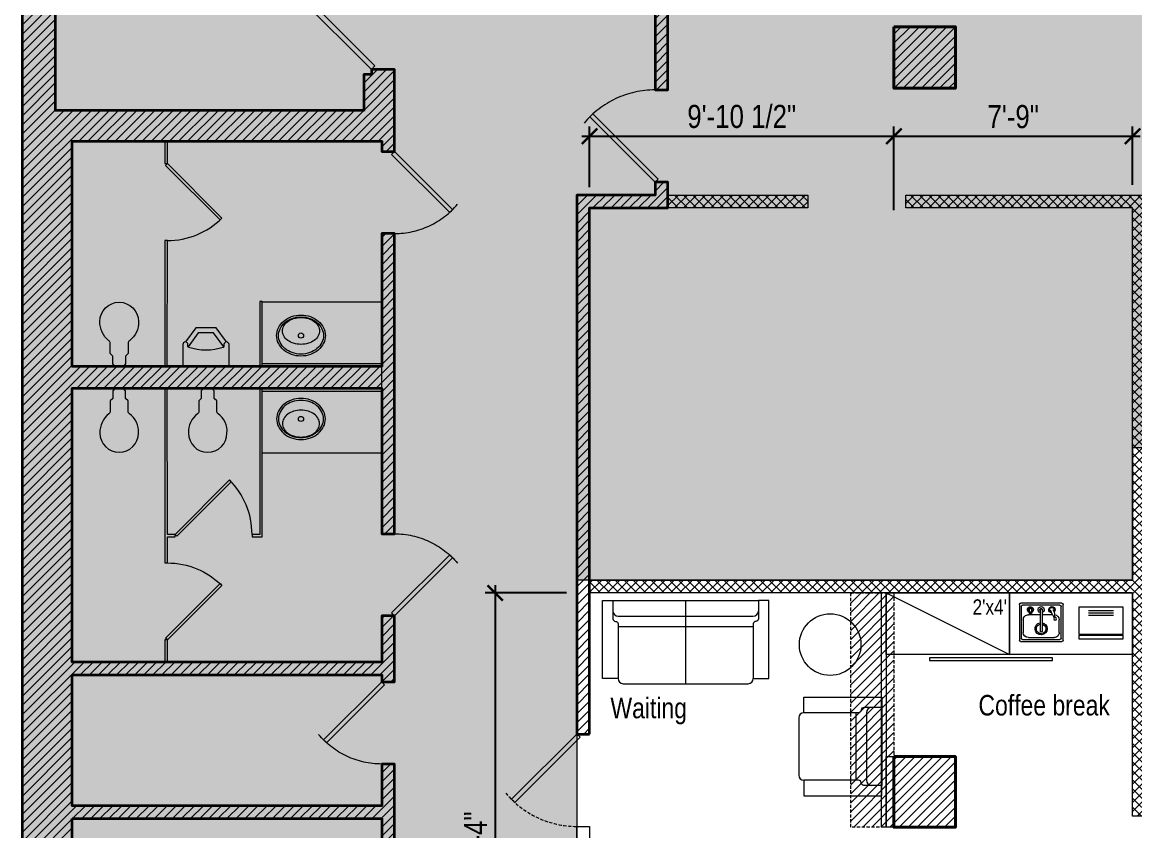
# Model space of a CAD drawing. Header units: inches. Extents: x 2034 to 6496, y 527 to 1995.
# Drawn here: x 5634.4 to 6067.8, y 1391.7 to 1706.8 of the extents above; entities that cross this region are included whole.
import ezdxf

# ---------------------------------------------------------------- set-up
doc = ezdxf.new("R2010")
doc.units = ezdxf.units.IN
doc.header["$LTSCALE"] = 5
doc.header["$MEASUREMENT"] = 0
doc.linetypes.add('HIDDEN', pattern=[0.375, 0.25, -0.125])
doc.layers.get('0').update_dxf_attribs({"linetype": 'CONTINUOUS', "lineweight": 5})
doc.layers.get('DEFPOINTS').update_dxf_attribs({"linetype": 'CONTINUOUS', "lineweight": 5})
for name, color, linetype, lineweight in [('Annotations', 8, 'CONTINUOUS', 5), ('Appliances', 140, 'CONTINUOUS', 9), ('Drywalls', 7, 'CONTINUOUS', 20), ('Framing', 142, 'CONTINUOUS', 13), ('Hatches', 8, 'CONTINUOUS', 5), ('Projections', 157, 'HIDDEN', 5), ('Structure', 7, 'CONTINUOUS', 40), ('Viewed', 156, 'CONTINUOUS', 9), ('Walls', 7, 'CONTINUOUS', 35)]:
    doc.layers.add(name, color=color, linetype=linetype, lineweight=lineweight)
doc.layers.add('Demolished', color=7, linetype='HIDDEN', lineweight=5, true_color=0xfa0000)
doc.layers.add('Zones', color=7, linetype='CONTINUOUS', lineweight=5, true_color=0xe3e3e3, transparency=0.7)
doc.styles.get("Standard").update_dxf_attribs({"font": 'arial.ttf', "width": 0.8})
doc.dimstyles.new('ARCH', dxfattribs={"dimscale": 96, "dimtxt": 0.09375, "dimasz": 0.0625, "dimexe": 0.04, "dimexo": 0.09375, "dimgap": 0.03125, "dimtad": 1, "dimdec": 5, "dimrnd": 0.0625, "dimzin": 3, "dimdsep": 46, "dimlunit": 4, "dimtxsty": 'Standard', "dimblk": 'OBLIQUE', "dimblk1": 'ARCHTICK', "dimblk2": 'ARCHTICK', "dimsah": 1, "dimcen": 0.03125, "dimdle": 0.03125, "dimclrd": 256, "dimclre": 256, "dimclrt": 256, "dimazin": 0, "dimtfac": 1, "dimtmove": 2, "dimatfit": 3, "dimldrblk": 'ARO14', "dimfxl": 0.3, "dimfxlon": 1, "dimfrac": 2, "dimarcsym": 0})
pattern_1 = [(45, (3600, 4e-14), (-1.767767, 1.767767), [])]

# ---------------------------------------------------------------- blocks, each defined once
blk = doc.blocks.new('DR1H45')
at = {"color": 0, "linetype": 'ByBlock', "lineweight": -2}
for p, q in [((-0.5, 0), (0.207, 0.707)), ((-0.465, -0.035), (0.242, 0.672)), ((0.207, 0.707), (0.242, 0.672)), ((-0.5, 0), (-0.465, -0.035))]:
    blk.add_line(p, q, dxfattribs=at)
at = {"layer": 'Projections'}
blk.add_arc((-0.5, 0), 1, 0, 50.1944, dxfattribs=at)
blk = doc.blocks.new('_ArchTick')
at = {"const_width": 0.15}
blk.add_lwpolyline([(-0.5, -0.5), (0.5, 0.5)], dxfattribs=at)
blk = doc.blocks.new('*D85')
at = {"layer": 'Annotations', "lineweight": -2}
for p, q in [((5855.44, 1642.61), (5855.44, 1666.25)), ((5973.94, 1633.61), (5973.94, 1666.25)), ((5852.44, 1662.41), (5976.94, 1662.41))]:
    blk.add_line(p, q, dxfattribs=at)
at = {"layer": 'DEFPOINTS', "color": 0}
for p in [(5973.94, 1662.41), (5855.44, 1633.61), (5973.94, 1484.41)]:
    blk.add_point(p, dxfattribs=at)
at = {"layer": 'Annotations', "lineweight": -2, "xscale": 6, "yscale": 6, "zscale": 6, "rotation": 180}
blk.add_blockref('_ArchTick', (5855.44, 1662.41), dxfattribs=at)
at = {"layer": 'Annotations', "lineweight": -2, "xscale": 6, "yscale": 6, "zscale": 6}
blk.add_blockref('_ArchTick', (5973.94, 1662.41), dxfattribs=at)
at = {"layer": 'Annotations', "insert": (5914.69, 1670.06), "char_height": 9, "attachment_point": 5}
blk.add_mtext('9\'-10 1/2"', dxfattribs=at)
blk = doc.blocks.new('_Oblique')
at = {"lineweight": -2}
blk.add_line((-0.5, -0.5), (0.5, 0.5), dxfattribs=at)
blk = doc.blocks.new('ARO14')
blk.add_line((0, 0), (-1.021, 0))
at = {"const_width": 0.0625}
blk.add_lwpolyline([(-0.77, 0.468), (0, 0), (-0.77, -0.468)], dxfattribs=at)
blk = doc.blocks.new('*D87')
at = {"layer": 'Annotations', "lineweight": -2}
for p, q in [((5818.66, 1487.41), (5818.66, 1285.41)), ((5846.44, 1484.41), (5814.82, 1484.41)), ((5846.44, 1288.41), (5814.82, 1288.41))]:
    blk.add_line(p, q, dxfattribs=at)
at = {"layer": 'DEFPOINTS', "color": 0}
for p in [(5855.44, 1484.41), (5818.66, 1288.41), (5855.44, 1288.41)]:
    blk.add_point(p, dxfattribs=at)
at = {"layer": 'Annotations', "lineweight": -2, "xscale": 6, "yscale": 6, "zscale": 6}
for p, rotation in [((5818.66, 1484.41), 90), ((5818.66, 1288.41), 270)]:
    blk.add_blockref('_ArchTick', p, dxfattribs=dict(at, rotation=rotation))
at = {"layer": 'Annotations', "insert": (5811.06, 1386.41), "char_height": 9, "attachment_point": 5, "rotation": 90}
blk.add_mtext('16\'-4"', dxfattribs=at)
blk = doc.blocks.new('sink')
at = {"color": 0, "linetype": 'ByBlock', "lineweight": -2}
for p, q in [((-8, 0), (8, 0)), ((-8.5, -14.43), (-8.5, -0.5)), ((-7.75, -13.68), (-7.75, -1.25)), ((-7.25, -0.75), (7.25, -0.75)), ((-0.35, -2.56), (-0.35, -11.04)), ((0.4, -2.56), (0.4, -11.04)), ((3.78, -2.56), (3.78, -4.03)), ((3.78, -3.53), (4.65, -3.53)), ((3.78, -4.03), (4.65, -4.03)), ((3.95, -2.21), (3.95, -2.03)), ((3.95, -2.03), (4.48, -2.03)), ((4.48, -2.03), (4.48, -2.22)), ((4.65, -2.56), (4.65, -4.03)), ((7.75, -1.25), (7.75, -13.68)), ((8.5, -0.5), (8.5, -14.43)), ((-7, -11.43), (-7, -6.5)), ((-4.4, -4.5), (-0.35, -4.5)), ((0.4, -4.5), (5, -4.5)), ((4.4, -4.5), (4.53, -4.5)), ((7, -6.5), (7, -11.43)), ((8.01, -14.93), (-8.01, -14.93)), ((7.26, -14.18), (-7.26, -14.18)), ((5.01, -13.43), (-5.01, -13.43))]:
    blk.add_line(p, q, dxfattribs=at)
blk.add_circle((-5.41, -6.13), 0.562, dxfattribs=at)
for centre, radius, start, end in [((-8, -0.5), 0.5, 90, 180), ((-7.25, -1.25), 0.5, 90, 180), ((-4.16, -2.56), 1.25, 274.0491, 180), ((-4.16, -2.56), 1.25, 180, 229.3004), ((-4.16, -2.56), 0.875, 285.1914, 180), ((-4.16, -2.56), 0.875, 180, 218.2315), ((-9.66, -1.63), 6, 332, 349), ((0.03, -2.56), 1.19, 289, 180), ((0.03, -2.56), 1.19, 180, 252), ((0.03, -2.56), 0.562, 0, 180), ((0.03, -2.56), 0.562, 180, 229), ((0.03, -2.56), 0.562, 180, 180.0000027777752), ((0.03, -2.56), 0.375, 0, 180), ((0.03, -2.56), 0.375, 180, 180.0000027777867), ((0.03, -2.56), 0.562, 312, 0), ((4.22, -2.56), 1.19, 291.619, 180), ((4.22, -2.56), 1.19, 180, 248.3818), ((4.22, -2.56), 0.688, 309.5214, 180), ((4.22, -2.56), 0.688, 180, 230.4789), ((4.22, -2.56), 0.438, 126.7879, 180.1371), ((4.22, -2.56), 0.438, 0.003, 52.5133), ((7.25, -1.25), 0.5, 0, 90), ((8, -0.5), 0.5, 0, 90), ((-5, -6.5), 2, 95.6075, 180), ((-6.66, -4.63), 1.44, 318, 357), ((-3.53, -5.75), 1.44, 144, 183), ((0.03, -10), 2.38, 99.0847, 180), ((0.03, -10), 2.38, 180, 80.9152), ((0.03, -10), 1.88, 101.5369, 180), ((0.03, -10), 1.88, 180, 78.463), ((5, -6.5), 2, 0, 90), ((-5, -11.43), 2, 180, 270.4143), ((0.03, -10.25), 0.875, 244.6232, 295.3759), ((5, -11.43), 2, 270.4143, 0), ((-8, -14.43), 0.5, 180, 270), ((-7.25, -13.68), 0.5, 180, 270), ((7.25, -13.68), 0.5, 270, 0), ((8, -14.43), 0.5, 270, 0)]:
    blk.add_arc(centre, radius, start, end, dxfattribs=at)
for centre, major_axis, ratio, start_param, end_param in [((0.83, -5.83), (0, -7.24), 0.84608, 4.223697, 4.555309), ((-11.05, -1.55), (7.58, 0), 0.813102, -0.575959, -0.488692)]:
    blk.add_ellipse(centre, major_axis=major_axis, ratio=ratio, start_param=start_param, end_param=end_param, dxfattribs=at)
blk = doc.blocks.new('storage')
blk.add_line((0, 24), (48, 0))
blk.add_lwpolyline([(0, 0), (0, 24), (48, 24), (48, 0)], close=True)
at = {"layer": 'Annotations', "insert": (33.68, 21.49), "char_height": 6, "width": 60.9989, "attachment_point": 1}
blk.add_mtext("{2'x4'}", dxfattribs=at)
blk = doc.blocks.new('*D93')
at = {"layer": 'Annotations', "lineweight": -2}
for p, q in [((5973.94, 1633.61), (5973.94, 1666.25)), ((6066.94, 1643.46), (6066.94, 1666.25)), ((5970.94, 1662.41), (6069.94, 1662.41))]:
    blk.add_line(p, q, dxfattribs=at)
at = {"layer": 'DEFPOINTS', "color": 0}
for p in [(6066.94, 1662.41), (6066.94, 1634.46), (5973.94, 1484.41)]:
    blk.add_point(p, dxfattribs=at)
at = {"layer": 'Annotations', "lineweight": -2, "xscale": 6, "yscale": 6, "zscale": 6, "rotation": 180}
blk.add_blockref('_ArchTick', (5973.94, 1662.41), dxfattribs=at)
at = {"layer": 'Annotations', "lineweight": -2, "xscale": 6, "yscale": 6, "zscale": 6}
blk.add_blockref('_ArchTick', (6066.94, 1662.41), dxfattribs=at)
at = {"layer": 'Annotations', "insert": (6020.44, 1670), "char_height": 9, "attachment_point": 5}
blk.add_mtext('7\'-9"', dxfattribs=at)

msp = doc.modelspace()

# ---------------------------------------------------------------- hatches: boundary and pattern name
at = {"layer": 'Demolished'}
h = msp.add_hatch(dxfattribs=at)
h.set_pattern_fill('ANSI31', color=256, scale=20, style=0)
h.set_pattern_definition(pattern_1)
h.paths.add_polyline_path([(5957.156641, 1393.100537), (5973.943411, 1393.100537), (5973.943411, 1484.407518), (5957.156641, 1484.407518)])
at = {"layer": 'Hatches'}
h = msp.add_hatch(dxfattribs=at)
h.set_pattern_fill('ANSI31', color=256, scale=20, style=0)
h.set_pattern_definition(pattern_1)
h.paths.add_polyline_path([(5651.443411, 776.975537), (5651.443411, 847.100537), (5669.76143, 847.100537), (5669.76143, 872.964498), (5779.443411, 872.964498), (5779.443411, 1026.714498), (5809.943411, 1026.714498), (5809.943411, 1031.714498), (5779.443411, 1031.714498), (5779.443411, 1068.964498), (5770.443411, 1068.964498), (5770.443411, 1066.964498), (5767.443411, 1066.964498), (5767.443411, 886.214498), (5647.443411, 886.214498), (5647.443411, 1117.214498), (5767.443411, 1117.214498), (5767.443411, 1110.964498), (5770.443411, 1110.964498), (5770.443411, 1108.964498), (5779.443411, 1108.964498), (5779.443411, 1126.464498), (5740.443411, 1126.464498), (5740.443411, 1152.964498), (5732.443411, 1152.964498), (5732.443411, 1128.964498), (5648.443411, 1128.964498), (5648.443411, 1323.464498), (5732.443411, 1323.464498), (5732.443411, 1303.964498), (5740.443411, 1303.964498), (5740.443411, 1321.714498), (5779.443411, 1321.714498), (5779.443411, 1417.714498), (5774.443411, 1417.714498), (5774.443411, 1401.464498), (5653.943411, 1401.464498), (5653.943411, 1452.464498), (5774.443411, 1452.464498), (5774.443411, 1449.714498), (5779.443411, 1449.714498), (5779.443411, 1475.464498), (5774.443411, 1475.464498), (5774.443411, 1457.464498), (5653.943411, 1457.464498), (5653.943411, 1564.214498), (5774.443411, 1564.214498), (5774.443411, 1507.464498), (5779.443411, 1507.464498), (5779.443411, 1624.464498), (5774.443411, 1624.464498), (5774.443411, 1572.714498), (5653.943411, 1572.714498), (5653.943411, 1660.464498), (5774.443411, 1660.464498), (5774.443411, 1656.464498), (5779.443411, 1656.464498), (5779.443411, 1688.464498), (5770.443411, 1688.464498), (5770.443411, 1686.464498), (5767.443411, 1686.464498), (5767.443411, 1672.464498), (5647.443411, 1672.464498), (5647.443411, 1914.464498), (5767.443411, 1914.464498), (5767.443411, 1730.464498), (5770.443411, 1730.464498), (5770.443411, 1728.464498), (5779.443411, 1728.464498), (5779.443411, 1746.464498), (5811.193411, 1746.464498), (5811.193411, 1754.464498), (5779.443411, 1754.464498), (5779.443411, 1855.464498), (5877.943411, 1855.464498), (5877.943411, 1754.464498), (5859.193411, 1754.464498), (5859.193411, 1746.464498), (5880.943411, 1746.464498), (5880.943411, 1680.464498), (5885.943411, 1680.464498), (5885.943411, 1746.464498), (5885.943411, 1870.714498), (5809.193411, 1870.714498), (5809.193411, 1881.714498), (5778.193411, 1881.714498), (5778.193411, 1922.464498), (5749.943411, 1922.464498), (5749.943411, 1966.214498), (5766.943411, 1966.214498), (5766.943411, 1992.214498), (5763.76143, 1995.396479), (5739.76143, 1995.396479), (5736.57945, 1992.214498), (5736.57945, 1924.214498), (5637.975896, 1924.214498), (5634.440363, 1920.678964), (5634.440363, 600.701042), (5637.622343, 597.519062), (5661.622343, 597.519062), (5664.804324, 600.701042), (5664.804324, 634.304596), (5651.443411, 634.304596), (5651.443411, 771.975537)])
h.paths.add_polyline_path([(5653.943411, 1396.464498), (5774.443411, 1396.464498), (5774.443411, 1336.464498), (5653.943411, 1336.464498)], flags=16)
h = msp.add_hatch(dxfattribs=at)
h.set_pattern_fill('ANSI37', color=256, scale=20, style=0)
h.set_pattern_definition([(45, (3600, 4e-14), (-1.767767, 1.767767), []), (135, (3600, 4e-14), (-1.767767, -1.767767), [])])
h.paths.add_polyline_path([(6229.943411, 1681.100537), (6229.943411, 1633.907518), (6307.943411, 1633.907518), (6307.943411, 1704.254028), (6311.943411, 1704.254028), (6311.943411, 1633.907518), (6457.443411, 1633.907518), (6457.443411, 1628.907518), (6229.943411, 1628.907518), (6229.943411, 1535.907518), (6158.937891, 1535.907518), (6071.943411, 1535.907518), (6071.943411, 1402.407518), (6075.943411, 1402.407518), (6075.943411, 1397.407518), (6066.943411, 1397.407518), (6066.943411, 1484.407518), (5855.443411, 1484.407518), (5855.443411, 1489.407518), (6066.943411, 1489.407518), (6066.943411, 1634.464498), (5978.625391, 1634.464498), (5978.625391, 1639.464498), (6163.943411, 1639.464498), (6163.943411, 1634.464498), (6071.943411, 1634.464498), (6071.943411, 1540.907518), (6224.943411, 1540.907518), (6224.943411, 1634.464498), (6199.943411, 1634.464498), (6199.943411, 1642.464498), (6204.943411, 1642.464498), (6204.943411, 1639.464498), (6226.943411, 1639.464498), (6226.943411, 1677.464498), (6204.943411, 1677.464498), (6204.943411, 1674.464498), (6199.943411, 1674.464498), (6199.943411, 1705.100537), (6205.943411, 1705.100537), (6205.943411, 1681.100537)])
h.paths.add_polyline_path([(5885.943411, 1639.464498), (5940.443411, 1639.464498), (5940.443411, 1634.464498), (5885.943411, 1634.464498)], flags=17)
h.paths.add_polyline_path([(6158.307372, 1397.407518), (6157.943411, 1397.407518), (6157.943411, 1402.407518), (6158.307372, 1402.407518)], flags=17)
h = msp.add_hatch(dxfattribs=at)
h.set_pattern_fill('ANSI31', color=256, scale=20, style=0)
h.set_pattern_definition(pattern_1)
h.paths.add_polyline_path([(5973.943411, 1705.100537), (5997.943411, 1705.100537), (5997.943411, 1681.100537), (5973.943411, 1681.100537)])
h = msp.add_hatch(dxfattribs=at)
h.set_pattern_fill('ANSI31', color=256, scale=20, style=0)
h.set_pattern_definition(pattern_1)
h.paths.add_polyline_path([(5855.443411, 1429.407518), (5855.443411, 1493.407518), (5855.443411, 1634.464498), (5885.943411, 1634.464498), (5885.943411, 1644.464498), (5880.943411, 1644.464498), (5880.943411, 1639.464498), (5850.443411, 1639.464498), (5850.443411, 1429.407518)])
h = msp.add_hatch(dxfattribs=at)
h.set_pattern_fill('ANSI31', color=256, scale=20, style=0)
h.set_pattern_definition(pattern_1)
h.paths.add_polyline_path([(5973.943411, 1420.600537), (5997.943411, 1420.600537), (5997.943411, 1393.100537), (5973.943411, 1393.100537)])
at = {"layer": 'Zones'}
msp.add_hatch(color=256, dxfattribs=at).paths.add_polyline_path([(5634.440363, 1920.678964), (5637.975896, 1924.214498), (5736.57945, 1924.214498), (5736.57945, 1992.214498), (5739.76143, 1995.396479), (5763.76143, 1995.396479), (5766.943411, 1992.214498), (5970.76143, 1992.214498), (5973.943411, 1995.396479), (5997.943411, 1995.396479), (6001.125391, 1992.214498), (6202.76143, 1992.214498), (6205.943411, 1995.396479), (6229.943411, 1995.396479), (6233.125391, 1992.214498), (6434.76143, 1992.214498), (6437.943411, 1995.396479), (6461.943411, 1995.396479), (6465.125391, 1992.214498), (6465.125391, 1926.714498), (6461.943411, 1923.532518), (6461.943411, 1708.282518), (6465.125391, 1705.100537), (6465.125391, 1681.100537), (6461.943411, 1677.918557), (6461.943411, 1633.907518), (6224.943411, 1633.907518), (6224.943411, 1540.907518), (6066.943411, 1540.907518), (6066.943411, 1489.407518), (5850.443411, 1489.407518), (5850.443411, 1283.407518), (6461.943411, 1283.407518), (6461.943411, 1132.282518), (6465.125391, 1129.100537), (6465.125391, 1105.100537), (6461.943411, 1101.918557), (6461.943411, 844.282518), (6465.125391, 841.100537), (6465.125391, 817.100537), (6461.943411, 813.918557), (6461.943411, 529.986576), (6233.125391, 529.986576), (6229.943411, 526.804596), (6205.943411, 526.804596), (6202.76143, 529.986576), (6001.125391, 529.986576), (5997.943411, 526.804596), (5973.943411, 526.804596), (5970.76143, 529.986576), (5766.943411, 529.986576), (5763.76143, 526.804596), (5739.76143, 526.804596), (5736.57945, 529.986576), (5736.57945, 597.872615), (5727.505911, 597.872615), (5724.32393, 601.054596), (5664.804324, 601.054596), (5661.622343, 597.519062), (5637.622343, 597.519062), (5634.440363, 600.701042)])

# ---------------------------------------------------------------- linework, layer by layer
at = {"layer": 'Appliances'}
for p, q in [((5720.99791, 1572.714498), (5720.99791, 1572.714498)), ((5720.99791, 1572.714498), (5720.99791, 1572.714498)), ((5720.99791, 1572.714498), (5720.99791, 1572.714498)), ((5720.99791, 1572.714498), (5720.99791, 1572.714498)), ((5720.99791, 1572.714498), (5720.99791, 1572.714498)), ((5720.99791, 1572.714498), (5720.99791, 1572.714498)), ((5720.99791, 1572.714498), (5720.99791, 1572.714498)), ((5720.99791, 1572.714498), (5720.99791, 1572.714498)), ((5720.99791, 1572.714498), (5720.99791, 1572.714498)), ((5720.99791, 1572.714498), (5720.99791, 1572.714498)), ((5721.693411, 1564.214498), (5721.693411, 1564.214498)), ((5721.693411, 1564.214498), (5721.693411, 1564.214498)), ((5721.693411, 1564.214498), (5721.693411, 1564.214498)), ((5721.693411, 1564.214498), (5721.693411, 1564.214498)), ((5721.693411, 1564.214498), (5721.693411, 1564.214498)), ((5721.693411, 1564.214498), (5721.693411, 1564.214498)), ((5721.693411, 1564.214498), (5721.693411, 1564.214498)), ((5721.693411, 1564.214498), (5721.693411, 1564.214498)), ((5721.693411, 1564.214498), (5721.693411, 1564.214498)), ((5721.693411, 1564.214498), (5721.693411, 1564.214498))]:
    msp.add_line(p, q, dxfattribs=at)
for points in [[(5668.19341, 1582.714498, -0.2409608136), (5664.693411, 1590.214498, -1), (5679.693411, 1590.214498, -0.2596783607), (5676.193411, 1582.714498, 0.2360679759), (5675.693411, 1581.714498), (5675.693411, 1577.714498), (5674.693411, 1576.714498), (5674.693411, 1573.714498), (5673.693411, 1572.714498), (5670.693411, 1572.714498), (5669.693411, 1573.714498), (5669.693411, 1576.714498), (5668.693411, 1577.714498), (5668.693411, 1581.714498, 0.2360679759), (5668.193411, 1582.714498)], [(5668.19341, 1554.214499, 0.2409608136), (5664.693411, 1546.714498, 1), (5679.693411, 1546.714498, 0.2596783607), (5676.193411, 1554.214498, -0.2360679759), (5675.693411, 1555.214498), (5675.693411, 1559.214498), (5674.693411, 1560.214498), (5674.693411, 1563.214498), (5673.693411, 1564.214498), (5670.693411, 1564.214498), (5669.693411, 1563.214498), (5669.693411, 1560.214498), (5668.693411, 1559.214498), (5668.693411, 1555.214498, -0.2360679759), (5668.193411, 1554.214498)], [(5702.69341, 1554.214499, 0.2409608136), (5699.193411, 1546.714498, 1), (5714.193411, 1546.714498, 0.2596783607), (5710.693411, 1554.214498, -0.2360679759), (5710.193411, 1555.214498), (5710.193411, 1559.214498), (5709.193411, 1560.214498), (5709.193411, 1563.214498), (5708.193411, 1564.214498), (5705.193411, 1564.214498), (5704.193411, 1563.214498), (5704.193411, 1560.214498), (5703.193411, 1559.214498), (5703.193411, 1555.214498, -0.2360679759), (5702.693411, 1554.214498)]]:
    msp.add_lwpolyline(points, format="xyb", dxfattribs=at)
at = {"layer": 'Appliances', "elevation": 34}
for points in [[(5743.017294, 1576.714498, -0.0841013365), (5739.311386, 1577.342282, -0.0913219305), (5736.299779, 1579.057644, -0.1038140656), (5734.212879, 1581.724401, -0.1147824922), (5733.517294, 1584.714498, -0.1147824922), (5734.212879, 1587.704595, -0.1038140656), (5736.299779, 1590.371353, -0.0913219305), (5739.311386, 1592.086714, -0.0841013365), (5743.017294, 1592.714498, -0.0841013365), (5746.723201, 1592.086714, -0.0913219305), (5749.734808, 1590.371353, -0.1038140656), (5751.821708, 1587.704595, -0.1147824922), (5752.517294, 1584.714498, -0.1147824922), (5751.821708, 1581.724401, -0.1038140656), (5749.734808, 1579.057644, -0.0913219305), (5746.723201, 1577.342282, -0.0841013365)], [(5743.017294, 1577.464498, -0.0841013365), (5739.558398, 1578.050438, -0.0913219305), (5736.782881, 1579.631327, -0.1038140656), (5734.885872, 1582.055432, -0.1147824922), (5734.267294, 1584.714498, -0.1147824922), (5734.885872, 1587.373565, -0.1038140656), (5736.782881, 1589.797669, -0.0913219305), (5739.558398, 1591.378559, -0.0841013365), (5743.017294, 1591.964498, -0.0841013365), (5746.476189, 1591.378559, -0.0913219305), (5749.251706, 1589.797669, -0.1038140656), (5751.148715, 1587.373565, -0.1147824922), (5751.767294, 1584.714498, -0.1147824922), (5751.148715, 1582.055432, -0.1038140656), (5749.251706, 1579.631327, -0.0913219305), (5746.476189, 1578.050438, -0.0841013365)], [(5743.017294, 1581.273544, -0.073018178), (5740.150687, 1581.694417, -0.0840572237), (5737.890769, 1582.812052, -0.1065116189), (5736.276326, 1584.610349, -0.1305731787), (5735.767294, 1586.526338, -0.1305731787), (5736.276326, 1588.442327, -0.1065116189), (5737.890769, 1590.240624, -0.0840572237), (5740.150687, 1591.358259, -0.073018178), (5743.017294, 1591.779132, -0.073018178), (5745.8839, 1591.358259, -0.0840572237), (5748.143818, 1590.240624, -0.1065116189), (5749.758261, 1588.442327, -0.1305731787), (5750.267294, 1586.526338, -0.1305731787), (5749.758261, 1584.610349, -0.1065116189), (5748.143818, 1582.812052, -0.0840572237), (5745.8839, 1581.694417, -0.073018178)], [(5743.017294, 1560.214498, 0.0841013365), (5739.311386, 1559.586714, 0.0913219305), (5736.299779, 1557.871353, 0.1038140656), (5734.212879, 1555.204595, 0.1147824922), (5733.517294, 1552.214498, 0.1147824922), (5734.212879, 1549.224401, 0.1038140656), (5736.299779, 1546.557644, 0.0913219305), (5739.311386, 1544.842282, 0.0841013365), (5743.017294, 1544.214498, 0.0841013365), (5746.723201, 1544.842282, 0.0913219305), (5749.734808, 1546.557644, 0.1038140656), (5751.821708, 1549.224401, 0.1147824922), (5752.517294, 1552.214498, 0.1147824922), (5751.821708, 1555.204595, 0.1038140656), (5749.734808, 1557.871353, 0.0913219305), (5746.723201, 1559.586714, 0.0841013365)], [(5743.017294, 1559.464498, 0.0841013365), (5739.558398, 1558.878559, 0.0913219305), (5736.782881, 1557.297669, 0.1038140656), (5734.885872, 1554.873565, 0.1147824922), (5734.267294, 1552.214498, 0.1147824922), (5734.885872, 1549.555432, 0.1038140656), (5736.782881, 1547.131327, 0.0913219305), (5739.558398, 1545.550438, 0.0841013365), (5743.017294, 1544.964498, 0.0841013365), (5746.476189, 1545.550438, 0.0913219305), (5749.251706, 1547.131327, 0.1038140656), (5751.148715, 1549.555432, 0.1147824922), (5751.767294, 1552.214498, 0.1147824922), (5751.148715, 1554.873565, 0.1038140656), (5749.251706, 1557.297669, 0.0913219305), (5746.476189, 1558.878559, 0.0841013365)], [(5743.017294, 1555.655452, 0.073018178), (5740.150687, 1555.234579, 0.0840572237), (5737.890769, 1554.116944, 0.1065116189), (5736.276326, 1552.318648, 0.1305731787), (5735.767294, 1550.402658, 0.1305731787), (5736.276326, 1548.486669, 0.1065116189), (5737.890769, 1546.688372, 0.0840572237), (5740.150687, 1545.570737, 0.073018178), (5743.017294, 1545.149865, 0.073018178), (5745.8839, 1545.570737, 0.0840572237), (5748.143818, 1546.688372, 0.1065116189), (5749.758261, 1548.486669, 0.1305731787), (5750.267294, 1550.402658, 0.1305731787), (5749.758261, 1552.318648, 0.1065116189), (5748.143818, 1554.116944, 0.0840572237), (5745.8839, 1555.234579, 0.073018178)]]:
    msp.add_lwpolyline(points, format="xyb", close=True, dxfattribs=at)
at = {"layer": 'Appliances'}
for points in [[(5713.99791, 1582.214498), (5709.99791, 1587.714498), (5701.99791, 1587.714498), (5697.99791, 1582.214498)], [(5712.934025, 1580.276972), (5708.97946, 1585.714498), (5703.016359, 1585.714498), (5699.061794, 1580.276972)]]:
    msp.add_lwpolyline(points, dxfattribs=at)
msp.add_lwpolyline([(5712.99791, 1581.214498), (5712.99791, 1580.492726, -0.317923324), (5712.733613, 1580.119078, -0.1714119189), (5699.262206, 1580.119078, -0.317923324), (5698.99791, 1580.492726), (5698.99791, 1581.214498, 1), (5696.99791, 1581.214498), (5696.99791, 1572.714498), (5714.99791, 1572.714498), (5714.99791, 1581.214498, 1)], format="xyb", close=True, dxfattribs=at)
for centre in [(5743.017294, 1584.714498, 34), (5743.017294, 1552.214498, 34)]:
    msp.add_circle(centre, 1, dxfattribs=at)
at = {"layer": 'DEFPOINTS', "color": 7, "lineweight": 0}
for p, q in [((5657.193411, 1572.714498), (5657.193411, 1572.714498)), ((5657.193411, 1572.714498), (5657.193411, 1572.714498)), ((5657.193411, 1572.714498), (5657.193411, 1572.714498)), ((5657.193411, 1572.714498), (5657.193411, 1572.714498)), ((5657.193411, 1572.714498), (5657.193411, 1572.714498)), ((5657.193411, 1572.714498), (5657.193411, 1572.714498)), ((5657.193411, 1572.714498), (5657.193411, 1572.714498)), ((5657.193411, 1572.714498), (5657.193411, 1572.714498)), ((5657.193411, 1572.714498), (5657.193411, 1572.714498)), ((5657.193411, 1572.714498), (5657.193411, 1572.714498)), ((5687.193411, 1572.714498), (5687.193411, 1572.714498)), ((5687.193411, 1572.714498), (5687.193411, 1572.714498)), ((5687.193411, 1572.714498), (5687.193411, 1572.714498)), ((5687.193411, 1572.714498), (5687.193411, 1572.714498)), ((5687.193411, 1572.714498), (5687.193411, 1572.714498)), ((5687.193411, 1572.714498), (5687.193411, 1572.714498)), ((5687.193411, 1572.714498), (5687.193411, 1572.714498)), ((5687.193411, 1572.714498), (5687.193411, 1572.714498)), ((5687.193411, 1572.714498), (5687.193411, 1572.714498)), ((5687.193411, 1572.714498), (5687.193411, 1572.714498)), ((5690.99791, 1572.714498), (5690.99791, 1572.714498)), ((5690.99791, 1572.714498), (5690.99791, 1572.714498)), ((5690.99791, 1572.714498), (5690.99791, 1572.714498)), ((5690.99791, 1572.714498), (5690.99791, 1572.714498)), ((5690.99791, 1572.714498), (5690.99791, 1572.714498)), ((5690.99791, 1572.714498), (5690.99791, 1572.714498)), ((5690.99791, 1572.714498), (5690.99791, 1572.714498)), ((5690.99791, 1572.714498), (5690.99791, 1572.714498)), ((5690.99791, 1572.714498), (5690.99791, 1572.714498)), ((5690.99791, 1572.714498), (5690.99791, 1572.714498)), ((5657.193411, 1564.214498), (5657.193411, 1564.214498)), ((5657.193411, 1564.214498), (5657.193411, 1564.214498)), ((5657.193411, 1564.214498), (5657.193411, 1564.214498)), ((5657.193411, 1564.214498), (5657.193411, 1564.214498)), ((5657.193411, 1564.214498), (5657.193411, 1564.214498)), ((5657.193411, 1564.214498), (5657.193411, 1564.214498)), ((5657.193411, 1564.214498), (5657.193411, 1564.214498)), ((5657.193411, 1564.214498), (5657.193411, 1564.214498)), ((5657.193411, 1564.214498), (5657.193411, 1564.214498)), ((5657.193411, 1564.214498), (5657.193411, 1564.214498)), ((5687.193411, 1564.214498), (5687.193411, 1564.214498)), ((5687.193411, 1564.214498), (5687.193411, 1564.214498)), ((5687.193411, 1564.214498), (5687.193411, 1564.214498)), ((5687.193411, 1564.214498), (5687.193411, 1564.214498)), ((5687.193411, 1564.214498), (5687.193411, 1564.214498)), ((5687.193411, 1564.214498), (5687.193411, 1564.214498)), ((5687.193411, 1564.214498), (5687.193411, 1564.214498)), ((5687.193411, 1564.214498), (5687.193411, 1564.214498)), ((5687.193411, 1564.214498), (5687.193411, 1564.214498)), ((5687.193411, 1564.214498), (5687.193411, 1564.214498)), ((5691.693411, 1564.214498), (5691.693411, 1564.214498)), ((5691.693411, 1564.214498), (5691.693411, 1564.214498)), ((5691.693411, 1564.214498), (5691.693411, 1564.214498)), ((5691.693411, 1564.214498), (5691.693411, 1564.214498)), ((5691.693411, 1564.214498), (5691.693411, 1564.214498)), ((5691.693411, 1564.214498), (5691.693411, 1564.214498)), ((5691.693411, 1564.214498), (5691.693411, 1564.214498)), ((5691.693411, 1564.214498), (5691.693411, 1564.214498)), ((5691.693411, 1564.214498), (5691.693411, 1564.214498)), ((5691.693411, 1564.214498), (5691.693411, 1564.214498))]:
    msp.add_line(p, q, dxfattribs=at)
at = {"layer": 'Demolished'}
msp.add_lwpolyline([(5973.943411, 1393.100537), (5957.156641, 1393.100537), (5957.156641, 1484.407518), (5973.943411, 1484.407518)], close=True, dxfattribs=at)
at = {"layer": 'Drywalls', "flags": 128}
msp.add_lwpolyline([(6075.943411, 1397.407518), (6066.943411, 1397.407518), (6066.943411, 1484.407518), (5855.443411, 1484.407518), (5855.443411, 1489.407518), (6066.943411, 1489.407518), (6066.943411, 1634.464498), (5978.625391, 1634.464498), (5978.625391, 1639.464498), (6163.943411, 1639.464498)], dxfattribs=at)
at = {"layer": 'Drywalls'}
for points in [[(5885.943411, 1639.464498), (5940.443411, 1639.464498), (5940.443411, 1634.464498), (5885.943411, 1634.464498)], [(5973.943411, 1420.600537), (5973.943411, 1393.100537), (5970.943411, 1393.100537), (5970.943411, 1420.600537)]]:
    msp.add_lwpolyline(points, close=True, dxfattribs=at)
at = {"layer": 'Framing', "color": 142, "linetype": 'Continuous'}
for p, q in [((5689.991489, 1660.464772), (5689.986695, 1651.714773)), ((5690.991488, 1660.464224), (5689.991489, 1660.464772)), ((5690.986694, 1651.714225), (5690.991488, 1660.464224)), ((5689.986695, 1651.714773), (5690.986694, 1651.714225)), ((5689.970258, 1621.714778), (5689.943411, 1572.714772)), ((5690.970258, 1621.71423), (5689.970258, 1621.714778)), ((5690.943411, 1572.714224), (5690.970258, 1621.71423)), ((5727.943411, 1598.003173), (5726.943411, 1598.003173)), ((5726.943411, 1598.003173), (5726.943411, 1572.714498)), ((5727.943411, 1572.714498), (5727.943411, 1598.003173)), ((5689.943411, 1572.714772), (5690.943411, 1572.714224)), ((5726.943411, 1572.714498), (5727.943411, 1572.714498)), ((5690.937658, 1564.214736), (5689.937658, 1564.214261)), ((5689.937658, 1564.214261), (5689.964957, 1506.713796)), ((5690.964719, 1507.214498), (5690.937658, 1564.214736)), ((5727.943411, 1564.214498), (5726.943411, 1564.214498)), ((5726.943411, 1564.214498), (5726.943411, 1507.214498)), ((5727.943411, 1506.214498), (5727.943411, 1564.214498)), ((5689.964957, 1506.713796), (5689.970001, 1496.089255)), ((5693.943411, 1507.214498), (5690.964719, 1507.214498)), ((5690.965194, 1506.214498), (5693.943411, 1506.214498)), ((5690.970001, 1496.08973), (5690.965194, 1506.214498)), ((5693.943411, 1506.214498), (5693.943411, 1507.214498)), ((5723.943411, 1507.214498), (5723.943411, 1506.214498)), ((5726.943411, 1507.214498), (5723.943411, 1507.214498)), ((5723.943411, 1506.214498), (5727.943411, 1506.214498)), ((5689.970001, 1496.089255), (5690.970001, 1496.08973)), ((5690.984243, 1466.089734), (5689.984243, 1466.089259)), ((5689.984243, 1466.089259), (5689.988338, 1457.464261)), ((5690.988338, 1457.464736), (5690.984243, 1466.089734)), ((5689.988338, 1457.464261), (5690.988338, 1457.464736))]:
    msp.add_line(p, q, dxfattribs=at)
at = {"layer": 'Framing'}
for p, q in [((5968.996907, 1484.407518), (5968.996907, 1393.100537)), ((5970.943411, 1484.407518), (5970.943411, 1393.100537)), ((5850.443411, 1429.407518), (5824.987567, 1403.951674)), ((5851.716203, 1428.134726), (5826.260359, 1402.678881)), ((5850.443411, 1429.407518), (5851.716203, 1428.134726)), ((5824.987567, 1403.951674), (5826.260359, 1402.678881)), ((5970.943411, 1393.100537), (5968.996907, 1393.100537))]:
    msp.add_line(p, q, dxfattribs=at)
at = {"layer": 'Framing', "color": 142, "linetype": 'Continuous'}
for points in [[(5690.986694, 1651.714225), (5690.2792, 1651.007506), (5711.480778, 1629.782683), (5712.188272, 1630.489402)], [(5690.986694, 1651.714225), (5690.2792, 1651.007506), (5711.480778, 1629.782683), (5712.188272, 1630.489402)], [(5690.986694, 1651.714225), (5690.2792, 1651.007506), (5711.480778, 1629.782683), (5712.188272, 1630.489402)], [(5693.943411, 1507.214498), (5694.650518, 1506.507391), (5715.863721, 1527.720595), (5715.156614, 1528.427702)], [(5690.984243, 1466.089734), (5690.276801, 1466.796505), (5711.479931, 1488.019777), (5712.187373, 1487.313006)], [(5690.984243, 1466.089734), (5690.276801, 1466.796505), (5711.479931, 1488.019777), (5712.187373, 1487.313006)], [(5690.984243, 1466.089734), (5690.276801, 1466.796505), (5711.479931, 1488.019777), (5712.187373, 1487.313006)]]:
    msp.add_lwpolyline(points, close=True, dxfattribs=at)
at = {"layer": 'Framing'}
msp.add_lwpolyline([(5850.443411, 1393.407518), (5855.443411, 1393.407518), (5855.443411, 1388.407518), (5850.443411, 1388.407518)], close=True, dxfattribs=at)
at = {"layer": 'Framing', "color": 142, "linetype": 'Continuous'}
for centre, start, end in [((5690.986694, 1651.714225), 269.96860806, 314.96860806), ((5690.986694, 1651.714225), 269.96860806, 314.96860806), ((5690.986694, 1651.714225), 269.96860806, 314.96860806), ((5693.943411, 1507.214498), 0, 45)]:
    msp.add_arc(centre, 30, start, end, dxfattribs=at)
at = {"layer": 'Framing', "color": 142, "linetype": 'Continuous', "extrusion": (0, 0, -1)}
msp.add_arc((-5690.984243, 1466.089734), 30, 89.97279855, 134.97279855, dxfattribs=at)
msp.add_arc((-5690.984243, 1466.089734), 30, 89.97279855, 134.97279855, dxfattribs=at)
msp.add_arc((-5690.984243, 1466.089734), 30, 89.97279855, 134.97279855, dxfattribs=at)
at = {"layer": 'Projections'}
msp.add_arc((5850.443411, 1429.407518), 36, 219.80557109, 270, dxfattribs=at)
at = {"layer": 'Structure'}
for points in [[(5973.943411, 1705.100537), (5997.943411, 1705.100537), (5997.943411, 1681.100537), (5973.943411, 1681.100537)], [(5973.943411, 1420.600537), (5997.943411, 1420.600537), (5997.943411, 1393.100537), (5973.943411, 1393.100537)]]:
    msp.add_lwpolyline(points, close=True, dxfattribs=at)
at = {"layer": 'Viewed', "color": 156, "linetype": 'Continuous'}
for p, q in [((5774.443411, 1597.714498), (5727.943411, 1597.714498)), ((5774.443411, 1539.044426), (5774.443411, 1597.714498)), ((5774.443411, 1573.714498), (5727.943411, 1573.714498)), ((5727.943411, 1572.714498), (5774.443411, 1572.714498)), ((5727.943411, 1563.044426), (5774.443411, 1563.044426)), ((5774.605021, 1564.044426), (5728.105021, 1564.044426)), ((5727.943411, 1539.044426), (5774.443411, 1539.044426))]:
    msp.add_line(p, q, dxfattribs=at)
at = {"layer": 'Viewed'}
for p, q in [((6049.784183, 1477.59642), (6059.453548, 1477.59642)), ((6049.784183, 1476.635489), (6059.453548, 1476.635489)), ((6049.784183, 1475.674558), (6059.453548, 1475.674558)), ((6045.985503, 1468.322838), (6063.252227, 1468.322838)), ((6045.985503, 1467.900028), (6063.252227, 1467.900028))]:
    msp.add_line(p, q, dxfattribs=at)
for points in [[(6066.943411, 1484.407518), (6066.943411, 1460.407518), (6018.943411, 1460.407518), (6018.943411, 1484.407518)], [(6035.805446, 1458.061495), (6035.805446, 1459.077737), (5987.805446, 1459.077737), (5987.805446, 1458.061495)]]:
    msp.add_lwpolyline(points, close=True, dxfattribs=at)
for points in [[(5866.545561, 1472.307925), (5866.545561, 1451.045425), (5860.470561, 1451.045425), (5860.470561, 1481.420425), (5864.520561, 1481.420425), (5864.520561, 1474.332925, 0.4142135624), (5865.533061, 1473.320425, -0.4142135624)], [(5919.195561, 1472.307925), (5919.195561, 1451.045425), (5925.270561, 1451.045425), (5925.270561, 1481.420425), (5921.220561, 1481.420425), (5921.220561, 1474.332925, -0.4142135624), (5920.208061, 1473.320425, 0.4142135624)], [(5960.211839, 1437.722961), (5938.949339, 1437.722961), (5938.949339, 1443.797961), (5969.324339, 1443.797961), (5969.324339, 1439.747961), (5962.236839, 1439.747961, 0.4142135624), (5961.224339, 1438.735461, -0.4142135624)], [(5960.211839, 1411.397961), (5938.949339, 1411.397961), (5938.949339, 1405.322961), (5969.324339, 1405.322961), (5969.324339, 1409.372961), (5962.236839, 1409.372961, -0.4142135624), (5961.224339, 1410.385461, 0.4142135624)]]:
    msp.add_lwpolyline(points, format="xyb", close=True, dxfattribs=at)
for points in [[(5864.520561, 1481.420425), (5921.220561, 1481.420425)], [(5892.870561, 1449.020425), (5892.870561, 1481.420425)], [(6063.252227, 1468.322838), (6063.252227, 1478.903285), (6045.985503, 1478.903285), (6045.985503, 1468.322838)], [(5866.545561, 1475.345425), (5919.195561, 1475.345425)], [(5866.545561, 1471.295425), (5919.195561, 1471.295425)], [(6045.985503, 1467.900028), (6045.985503, 1466.516288), (6063.252227, 1466.516288), (6063.252227, 1467.900028)], [(5868.570561, 1449.020425), (5917.170561, 1449.020425)], [(5969.324339, 1439.747961), (5969.324339, 1409.372961)], [(5936.924339, 1435.697961), (5936.924339, 1413.422961)], [(5959.199339, 1437.722961), (5959.199339, 1411.397961)], [(5963.249339, 1437.722961), (5963.249339, 1411.397961)]]:
    msp.add_lwpolyline(points, dxfattribs=at)
msp.add_circle((5949.146041, 1464.255994), 12, dxfattribs=at)
for centre, start, end in [((5866.545561, 1477.370425), 180, 270), ((5919.195561, 1477.370425), 270, 0), ((5868.570561, 1451.045425), 180, 270), ((5917.170561, 1451.045425), 270, 0), ((5965.274339, 1437.722961), 90, 180), ((5938.949339, 1435.697961), 90, 180), ((5938.949339, 1413.422961), 180, 270), ((5965.274339, 1411.397961), 180, 270)]:
    msp.add_arc(centre, 2.025, start, end, dxfattribs=at)
at = {"layer": 'Walls'}
for points in [[(5634.440363, 1920.678964), (5634.440363, 600.701042)], [(5779.443411, 1321.714498), (5779.443411, 1417.714498), (5774.443411, 1417.714498), (5774.443411, 1401.464498), (5653.943411, 1401.464498), (5653.943411, 1452.464498), (5774.443411, 1452.464498), (5774.443411, 1449.714498), (5779.443411, 1449.714498), (5779.443411, 1475.464498), (5774.443411, 1475.464498), (5774.443411, 1457.464498), (5653.943411, 1457.464498), (5653.943411, 1564.214498), (5774.443411, 1564.214498), (5774.443411, 1507.464498), (5779.443411, 1507.464498), (5779.443411, 1624.464498), (5774.443411, 1624.464498), (5774.443411, 1572.714498), (5653.943411, 1572.714498), (5653.943411, 1660.464498), (5774.443411, 1660.464498), (5774.443411, 1656.464498), (5779.443411, 1656.464498), (5779.443411, 1688.464498), (5770.443411, 1688.464498), (5770.443411, 1686.464498), (5767.443411, 1686.464498), (5767.443411, 1672.464498), (5647.443411, 1672.464498), (5647.443411, 1914.464498)], [(5880.943411, 1746.464498), (5880.943411, 1680.464498), (5885.943411, 1680.464498), (5885.943411, 1746.464498)]]:
    msp.add_lwpolyline(points, dxfattribs=at)
for points in [[(5855.443411, 1429.407518), (5855.443411, 1493.407518), (5855.443411, 1634.464498), (5885.943411, 1634.464498), (5885.943411, 1644.464498), (5880.943411, 1644.464498), (5880.943411, 1639.464498), (5850.443411, 1639.464498), (5850.443411, 1429.407518)], [(5653.943411, 1396.464498), (5774.443411, 1396.464498), (5774.443411, 1336.464498), (5653.943411, 1336.464498)]]:
    msp.add_lwpolyline(points, close=True, dxfattribs=at)
at = {"layer": 'Zones'}
for points in [[(5634.440363, 600.701042), (5634.440363, 1920.678964), (5637.975896, 1924.214498), (5736.57945, 1924.214498), (5736.57945, 1992.214498), (5739.76143, 1995.396479), (5763.76143, 1995.396479), (5766.943411, 1992.214498), (5970.76143, 1992.214498), (5973.943411, 1995.396479), (5997.943411, 1995.396479), (6001.125391, 1992.214498), (6202.76143, 1992.214498)], [(6224.943411, 1540.907518), (6066.943411, 1540.907518), (6066.943411, 1489.407518), (5850.443411, 1489.407518), (5850.443411, 1283.407518), (6461.943411, 1283.407518)]]:
    msp.add_lwpolyline(points, dxfattribs=at)

# ---------------------------------------------------------------- block references
at = {"layer": 'Framing'}
for p, xscale, yscale, zscale, rotation in [((5770.443411, 1708.464498), 40, 40, 0.001111111111111111, 90), ((5880.943411, 1662.464498), 36, 36, 0.0009999999999999998, 90), ((5779.443411, 1640.464498), 32, 32, 32, 269.9999999999984), ((5779.435385, 1491.464496), -31.99999999999998, 31.99999999999998, 0.0008888888888888887, 270.0287423532408), ((5774.443411, 1433.714498), -32, 32, 0.0008888888888888887, 89.99999999999838)]:
    msp.add_blockref('DR1H45', p, dxfattribs=dict(at, xscale=xscale, yscale=yscale, zscale=zscale, rotation=rotation))
at = {"layer": 'Viewed'}
msp.add_blockref('storage', (5970.943411, 1460.407518), dxfattribs=at)
at = {"layer": 'Viewed', "xscale": -1, "rotation": 359.9999999970818}
msp.add_blockref('sink', (6031.354377, 1480.423837), dxfattribs=at)

# ---------------------------------------------------------------- texts
at = {"layer": 'Annotations', "char_height": 8, "width": 60.99887021, "attachment_point": 1}
for s, insert in [('{Waiting}', (5863.559074, 1443.551119)), ('{Coffee break}', (6006.90787, 1444.629355))]:
    msp.add_mtext(s, dxfattribs=dict(at, insert=insert))

# ---------------------------------------------------------------- dimensions: what is measured, and where the dimension line sits
at = {"layer": 'Annotations'}
for base, p1, p2, picture, middle in [((5973.943411, 1662.405501), (5855.443411, 1633.605501), (5973.943411, 1484.407518), '*D85', (5914.693411, 1670.05898)), ((6066.943411, 1662.405501), (5973.943411, 1484.407518), (6066.943411, 1634.464498), '*D93', (6020.443411, 1670.000658))]:
    dim = msp.add_linear_dim(base=base, p1=p1, p2=p2, dimstyle='ARCH', dxfattribs=at)
    dim.commit()
    dim.dimension.update_dxf_attribs({"geometry": picture, "text_midpoint": middle})
dim = msp.add_linear_dim(base=(5818.659963, 1288.407518), p1=(5855.443411, 1484.407518), p2=(5855.443411, 1288.407518), angle=90, dimstyle='ARCH', dxfattribs=at)
dim.commit()
dim.dimension.update_dxf_attribs({"geometry": '*D87', "text_midpoint": (5811.064807, 1386.407518)})

doc.saveas('drawing.dxf')
